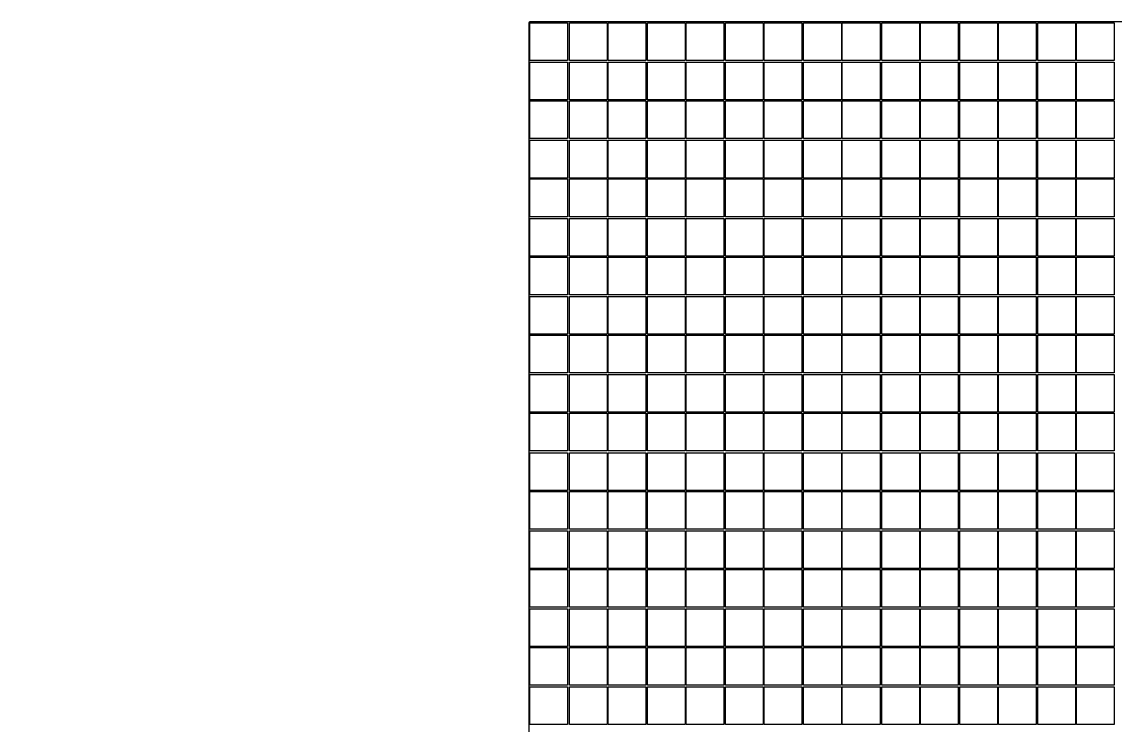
# Model space of a CAD drawing. Extents: x -170 to 105, y -332 to 185.
# Drawn here: x -170 to -30, y 95 to 185.1 of the extents above; entities that cross this region are included whole.
import ezdxf

# ---------------------------------------------------------------- set-up
doc = ezdxf.new("R2010")
doc.units = 0
doc.layers.get('0').update_dxf_attribs({"linetype": 'CONTINUOUS'})

msp = doc.modelspace()

# ---------------------------------------------------------------- linework, layer by layer
for points in [[(0.425, -185.06), (105, -185.06), (105, -185), (105.06, -185), (105.06, 185), (105, 185), (105, 185.06), (-105, 185.06), (-105, 185), (-105.06, 185), (-105.06, 0.425), (-170, 0.425), (-170, -0.425), (-160, -0.425), (-160, -320), (-0.425, -320), (-0.425, -330), (0.425, -330)], [(-104.94, 184.94), (-100.11, 184.94), (-100.11, 180.11), (-104.94, 180.11)], [(-99.89, 184.94), (-95.06, 184.94), (-95.06, 180.11), (-99.89, 180.11)], [(-94.94, 184.94), (-90.11, 184.94), (-90.11, 180.11), (-94.94, 180.11)], [(-89.89, 184.94), (-85.06, 184.94), (-85.06, 180.11), (-89.89, 180.11)], [(-84.94, 184.94), (-80.11, 184.94), (-80.11, 180.11), (-84.94, 180.11)], [(-79.89, 184.94), (-75.06, 184.94), (-75.06, 180.11), (-79.89, 180.11)], [(-74.94, 184.94), (-70.11, 184.94), (-70.11, 180.11), (-74.94, 180.11)], [(-69.89, 184.94), (-65.06, 184.94), (-65.06, 180.11), (-69.89, 180.11)], [(-64.94, 184.94), (-60.11, 184.94), (-60.11, 180.11), (-64.94, 180.11)], [(-59.89, 184.94), (-55.06, 184.94), (-55.06, 180.11), (-59.89, 180.11)], [(-54.94, 184.94), (-50.11, 184.94), (-50.11, 180.11), (-54.94, 180.11)], [(-49.89, 184.94), (-45.06, 184.94), (-45.06, 180.11), (-49.89, 180.11)], [(-44.94, 184.94), (-40.11, 184.94), (-40.11, 180.11), (-44.94, 180.11)], [(-39.89, 184.94), (-35.06, 184.94), (-35.06, 180.11), (-39.89, 180.11)], [(-34.94, 184.94), (-30.11, 184.94), (-30.11, 180.11), (-34.94, 180.11)], [(-104.94, 179.89), (-100.11, 179.89), (-100.11, 175.06), (-104.94, 175.06)], [(-99.89, 179.89), (-95.06, 179.89), (-95.06, 175.06), (-99.89, 175.06)], [(-94.94, 179.89), (-90.11, 179.89), (-90.11, 175.06), (-94.94, 175.06)], [(-89.89, 179.89), (-85.06, 179.89), (-85.06, 175.06), (-89.89, 175.06)], [(-84.94, 179.89), (-80.11, 179.89), (-80.11, 175.06), (-84.94, 175.06)], [(-79.89, 179.89), (-75.06, 179.89), (-75.06, 175.06), (-79.89, 175.06)], [(-74.94, 179.89), (-70.11, 179.89), (-70.11, 175.06), (-74.94, 175.06)], [(-69.89, 179.89), (-65.06, 179.89), (-65.06, 175.06), (-69.89, 175.06)], [(-64.94, 179.89), (-60.11, 179.89), (-60.11, 175.06), (-64.94, 175.06)], [(-59.89, 179.89), (-55.06, 179.89), (-55.06, 175.06), (-59.89, 175.06)], [(-54.94, 179.89), (-50.11, 179.89), (-50.11, 175.06), (-54.94, 175.06)], [(-49.89, 179.89), (-45.06, 179.89), (-45.06, 175.06), (-49.89, 175.06)], [(-44.94, 179.89), (-40.11, 179.89), (-40.11, 175.06), (-44.94, 175.06)], [(-39.89, 179.89), (-35.06, 179.89), (-35.06, 175.06), (-39.89, 175.06)], [(-34.94, 179.89), (-30.11, 179.89), (-30.11, 175.06), (-34.94, 175.06)], [(-104.94, 174.94), (-100.11, 174.94), (-100.11, 170.11), (-104.94, 170.11)], [(-99.89, 174.94), (-95.06, 174.94), (-95.06, 170.11), (-99.89, 170.11)], [(-94.94, 174.94), (-90.11, 174.94), (-90.11, 170.11), (-94.94, 170.11)], [(-89.89, 174.94), (-85.06, 174.94), (-85.06, 170.11), (-89.89, 170.11)], [(-84.94, 174.94), (-80.11, 174.94), (-80.11, 170.11), (-84.94, 170.11)], [(-79.89, 174.94), (-75.06, 174.94), (-75.06, 170.11), (-79.89, 170.11)], [(-74.94, 174.94), (-70.11, 174.94), (-70.11, 170.11), (-74.94, 170.11)], [(-69.89, 174.94), (-65.06, 174.94), (-65.06, 170.11), (-69.89, 170.11)], [(-64.94, 174.94), (-60.11, 174.94), (-60.11, 170.11), (-64.94, 170.11)], [(-59.89, 174.94), (-55.06, 174.94), (-55.06, 170.11), (-59.89, 170.11)], [(-54.94, 174.94), (-50.11, 174.94), (-50.11, 170.11), (-54.94, 170.11)], [(-49.89, 174.94), (-45.06, 174.94), (-45.06, 170.11), (-49.89, 170.11)], [(-44.94, 174.94), (-40.11, 174.94), (-40.11, 170.11), (-44.94, 170.11)], [(-39.89, 174.94), (-35.06, 174.94), (-35.06, 170.11), (-39.89, 170.11)], [(-34.94, 174.94), (-30.11, 174.94), (-30.11, 170.11), (-34.94, 170.11)], [(-104.94, 169.89), (-100.11, 169.89), (-100.11, 165.06), (-104.94, 165.06)], [(-99.89, 169.89), (-95.06, 169.89), (-95.06, 165.06), (-99.89, 165.06)], [(-94.94, 169.89), (-90.11, 169.89), (-90.11, 165.06), (-94.94, 165.06)], [(-89.89, 169.89), (-85.06, 169.89), (-85.06, 165.06), (-89.89, 165.06)], [(-84.94, 169.89), (-80.11, 169.89), (-80.11, 165.06), (-84.94, 165.06)], [(-79.89, 169.89), (-75.06, 169.89), (-75.06, 165.06), (-79.89, 165.06)], [(-74.94, 169.89), (-70.11, 169.89), (-70.11, 165.06), (-74.94, 165.06)], [(-69.89, 169.89), (-65.06, 169.89), (-65.06, 165.06), (-69.89, 165.06)], [(-64.94, 169.89), (-60.11, 169.89), (-60.11, 165.06), (-64.94, 165.06)], [(-59.89, 169.89), (-55.06, 169.89), (-55.06, 165.06), (-59.89, 165.06)], [(-54.94, 169.89), (-50.11, 169.89), (-50.11, 165.06), (-54.94, 165.06)], [(-49.89, 169.89), (-45.06, 169.89), (-45.06, 165.06), (-49.89, 165.06)], [(-44.94, 169.89), (-40.11, 169.89), (-40.11, 165.06), (-44.94, 165.06)], [(-39.89, 169.89), (-35.06, 169.89), (-35.06, 165.06), (-39.89, 165.06)], [(-34.94, 169.89), (-30.11, 169.89), (-30.11, 165.06), (-34.94, 165.06)], [(-104.94, 164.94), (-100.11, 164.94), (-100.11, 160.11), (-104.94, 160.11)], [(-99.89, 164.94), (-95.06, 164.94), (-95.06, 160.11), (-99.89, 160.11)], [(-94.94, 164.94), (-90.11, 164.94), (-90.11, 160.11), (-94.94, 160.11)], [(-89.89, 164.94), (-85.06, 164.94), (-85.06, 160.11), (-89.89, 160.11)], [(-84.94, 164.94), (-80.11, 164.94), (-80.11, 160.11), (-84.94, 160.11)], [(-79.89, 164.94), (-75.06, 164.94), (-75.06, 160.11), (-79.89, 160.11)], [(-74.94, 164.94), (-70.11, 164.94), (-70.11, 160.11), (-74.94, 160.11)], [(-69.89, 164.94), (-65.06, 164.94), (-65.06, 160.11), (-69.89, 160.11)], [(-64.94, 164.94), (-60.11, 164.94), (-60.11, 160.11), (-64.94, 160.11)], [(-59.89, 164.94), (-55.06, 164.94), (-55.06, 160.11), (-59.89, 160.11)], [(-54.94, 164.94), (-50.11, 164.94), (-50.11, 160.11), (-54.94, 160.11)], [(-49.89, 164.94), (-45.06, 164.94), (-45.06, 160.11), (-49.89, 160.11)], [(-44.94, 164.94), (-40.11, 164.94), (-40.11, 160.11), (-44.94, 160.11)], [(-39.89, 164.94), (-35.06, 164.94), (-35.06, 160.11), (-39.89, 160.11)], [(-34.94, 164.94), (-30.11, 164.94), (-30.11, 160.11), (-34.94, 160.11)], [(-104.94, 159.89), (-100.11, 159.89), (-100.11, 155.06), (-104.94, 155.06)], [(-99.89, 159.89), (-95.06, 159.89), (-95.06, 155.06), (-99.89, 155.06)], [(-94.94, 159.89), (-90.11, 159.89), (-90.11, 155.06), (-94.94, 155.06)], [(-89.89, 159.89), (-85.06, 159.89), (-85.06, 155.06), (-89.89, 155.06)], [(-84.94, 159.89), (-80.11, 159.89), (-80.11, 155.06), (-84.94, 155.06)], [(-79.89, 159.89), (-75.06, 159.89), (-75.06, 155.06), (-79.89, 155.06)], [(-74.94, 159.89), (-70.11, 159.89), (-70.11, 155.06), (-74.94, 155.06)], [(-69.89, 159.89), (-65.06, 159.89), (-65.06, 155.06), (-69.89, 155.06)], [(-64.94, 159.89), (-60.11, 159.89), (-60.11, 155.06), (-64.94, 155.06)], [(-59.89, 159.89), (-55.06, 159.89), (-55.06, 155.06), (-59.89, 155.06)], [(-54.94, 159.89), (-50.11, 159.89), (-50.11, 155.06), (-54.94, 155.06)], [(-49.89, 159.89), (-45.06, 159.89), (-45.06, 155.06), (-49.89, 155.06)], [(-44.94, 159.89), (-40.11, 159.89), (-40.11, 155.06), (-44.94, 155.06)], [(-39.89, 159.89), (-35.06, 159.89), (-35.06, 155.06), (-39.89, 155.06)], [(-34.94, 159.89), (-30.11, 159.89), (-30.11, 155.06), (-34.94, 155.06)], [(-104.94, 154.94), (-100.11, 154.94), (-100.11, 150.11), (-104.94, 150.11)], [(-99.89, 154.94), (-95.06, 154.94), (-95.06, 150.11), (-99.89, 150.11)], [(-94.94, 154.94), (-90.11, 154.94), (-90.11, 150.11), (-94.94, 150.11)], [(-89.89, 154.94), (-85.06, 154.94), (-85.06, 150.11), (-89.89, 150.11)], [(-84.94, 154.94), (-80.11, 154.94), (-80.11, 150.11), (-84.94, 150.11)], [(-79.89, 154.94), (-75.06, 154.94), (-75.06, 150.11), (-79.89, 150.11)], [(-74.94, 154.94), (-70.11, 154.94), (-70.11, 150.11), (-74.94, 150.11)], [(-69.89, 154.94), (-65.06, 154.94), (-65.06, 150.11), (-69.89, 150.11)], [(-64.94, 154.94), (-60.11, 154.94), (-60.11, 150.11), (-64.94, 150.11)], [(-59.89, 154.94), (-55.06, 154.94), (-55.06, 150.11), (-59.89, 150.11)], [(-54.94, 154.94), (-50.11, 154.94), (-50.11, 150.11), (-54.94, 150.11)], [(-49.89, 154.94), (-45.06, 154.94), (-45.06, 150.11), (-49.89, 150.11)], [(-44.94, 154.94), (-40.11, 154.94), (-40.11, 150.11), (-44.94, 150.11)], [(-39.89, 154.94), (-35.06, 154.94), (-35.06, 150.11), (-39.89, 150.11)], [(-34.94, 154.94), (-30.11, 154.94), (-30.11, 150.11), (-34.94, 150.11)], [(-104.94, 149.89), (-100.11, 149.89), (-100.11, 145.06), (-104.94, 145.06)], [(-99.89, 149.89), (-95.06, 149.89), (-95.06, 145.06), (-99.89, 145.06)], [(-94.94, 149.89), (-90.11, 149.89), (-90.11, 145.06), (-94.94, 145.06)], [(-89.89, 149.89), (-85.06, 149.89), (-85.06, 145.06), (-89.89, 145.06)], [(-84.94, 149.89), (-80.11, 149.89), (-80.11, 145.06), (-84.94, 145.06)], [(-79.89, 149.89), (-75.06, 149.89), (-75.06, 145.06), (-79.89, 145.06)], [(-74.94, 149.89), (-70.11, 149.89), (-70.11, 145.06), (-74.94, 145.06)], [(-69.89, 149.89), (-65.06, 149.89), (-65.06, 145.06), (-69.89, 145.06)], [(-64.94, 149.89), (-60.11, 149.89), (-60.11, 145.06), (-64.94, 145.06)], [(-59.89, 149.89), (-55.06, 149.89), (-55.06, 145.06), (-59.89, 145.06)], [(-54.94, 149.89), (-50.11, 149.89), (-50.11, 145.06), (-54.94, 145.06)], [(-49.89, 149.89), (-45.06, 149.89), (-45.06, 145.06), (-49.89, 145.06)], [(-44.94, 149.89), (-40.11, 149.89), (-40.11, 145.06), (-44.94, 145.06)], [(-39.89, 149.89), (-35.06, 149.89), (-35.06, 145.06), (-39.89, 145.06)], [(-34.94, 149.89), (-30.11, 149.89), (-30.11, 145.06), (-34.94, 145.06)], [(-104.94, 144.94), (-100.11, 144.94), (-100.11, 140.11), (-104.94, 140.11)], [(-99.89, 144.94), (-95.06, 144.94), (-95.06, 140.11), (-99.89, 140.11)], [(-94.94, 144.94), (-90.11, 144.94), (-90.11, 140.11), (-94.94, 140.11)], [(-89.89, 144.94), (-85.06, 144.94), (-85.06, 140.11), (-89.89, 140.11)], [(-84.94, 144.94), (-80.11, 144.94), (-80.11, 140.11), (-84.94, 140.11)], [(-79.89, 144.94), (-75.06, 144.94), (-75.06, 140.11), (-79.89, 140.11)], [(-74.94, 144.94), (-70.11, 144.94), (-70.11, 140.11), (-74.94, 140.11)], [(-69.89, 144.94), (-65.06, 144.94), (-65.06, 140.11), (-69.89, 140.11)], [(-64.94, 144.94), (-60.11, 144.94), (-60.11, 140.11), (-64.94, 140.11)], [(-59.89, 144.94), (-55.06, 144.94), (-55.06, 140.11), (-59.89, 140.11)], [(-54.94, 144.94), (-50.11, 144.94), (-50.11, 140.11), (-54.94, 140.11)], [(-49.89, 144.94), (-45.06, 144.94), (-45.06, 140.11), (-49.89, 140.11)], [(-44.94, 144.94), (-40.11, 144.94), (-40.11, 140.11), (-44.94, 140.11)], [(-39.89, 144.94), (-35.06, 144.94), (-35.06, 140.11), (-39.89, 140.11)], [(-34.94, 144.94), (-30.11, 144.94), (-30.11, 140.11), (-34.94, 140.11)], [(-104.94, 139.89), (-100.11, 139.89), (-100.11, 135.06), (-104.94, 135.06)], [(-99.89, 139.89), (-95.06, 139.89), (-95.06, 135.06), (-99.89, 135.06)], [(-94.94, 139.89), (-90.11, 139.89), (-90.11, 135.06), (-94.94, 135.06)], [(-89.89, 139.89), (-85.06, 139.89), (-85.06, 135.06), (-89.89, 135.06)], [(-84.94, 139.89), (-80.11, 139.89), (-80.11, 135.06), (-84.94, 135.06)], [(-79.89, 139.89), (-75.06, 139.89), (-75.06, 135.06), (-79.89, 135.06)], [(-74.94, 139.89), (-70.11, 139.89), (-70.11, 135.06), (-74.94, 135.06)], [(-69.89, 139.89), (-65.06, 139.89), (-65.06, 135.06), (-69.89, 135.06)], [(-64.94, 139.89), (-60.11, 139.89), (-60.11, 135.06), (-64.94, 135.06)], [(-59.89, 139.89), (-55.06, 139.89), (-55.06, 135.06), (-59.89, 135.06)], [(-54.94, 139.89), (-50.11, 139.89), (-50.11, 135.06), (-54.94, 135.06)], [(-49.89, 139.89), (-45.06, 139.89), (-45.06, 135.06), (-49.89, 135.06)], [(-44.94, 139.89), (-40.11, 139.89), (-40.11, 135.06), (-44.94, 135.06)], [(-39.89, 139.89), (-35.06, 139.89), (-35.06, 135.06), (-39.89, 135.06)], [(-34.94, 139.89), (-30.11, 139.89), (-30.11, 135.06), (-34.94, 135.06)], [(-104.94, 134.94), (-100.11, 134.94), (-100.11, 130.11), (-104.94, 130.11)], [(-99.89, 134.94), (-95.06, 134.94), (-95.06, 130.11), (-99.89, 130.11)], [(-94.94, 134.94), (-90.11, 134.94), (-90.11, 130.11), (-94.94, 130.11)], [(-89.89, 134.94), (-85.06, 134.94), (-85.06, 130.11), (-89.89, 130.11)], [(-84.94, 134.94), (-80.11, 134.94), (-80.11, 130.11), (-84.94, 130.11)], [(-79.89, 134.94), (-75.06, 134.94), (-75.06, 130.11), (-79.89, 130.11)], [(-74.94, 134.94), (-70.11, 134.94), (-70.11, 130.11), (-74.94, 130.11)], [(-69.89, 134.94), (-65.06, 134.94), (-65.06, 130.11), (-69.89, 130.11)], [(-64.94, 134.94), (-60.11, 134.94), (-60.11, 130.11), (-64.94, 130.11)], [(-59.89, 134.94), (-55.06, 134.94), (-55.06, 130.11), (-59.89, 130.11)], [(-54.94, 134.94), (-50.11, 134.94), (-50.11, 130.11), (-54.94, 130.11)], [(-49.89, 134.94), (-45.06, 134.94), (-45.06, 130.11), (-49.89, 130.11)], [(-44.94, 134.94), (-40.11, 134.94), (-40.11, 130.11), (-44.94, 130.11)], [(-39.89, 134.94), (-35.06, 134.94), (-35.06, 130.11), (-39.89, 130.11)], [(-34.94, 134.94), (-30.11, 134.94), (-30.11, 130.11), (-34.94, 130.11)], [(-104.94, 129.89), (-100.11, 129.89), (-100.11, 125.06), (-104.94, 125.06)], [(-99.89, 129.89), (-95.06, 129.89), (-95.06, 125.06), (-99.89, 125.06)], [(-94.94, 129.89), (-90.11, 129.89), (-90.11, 125.06), (-94.94, 125.06)], [(-89.89, 129.89), (-85.06, 129.89), (-85.06, 125.06), (-89.89, 125.06)], [(-84.94, 129.89), (-80.11, 129.89), (-80.11, 125.06), (-84.94, 125.06)], [(-79.89, 129.89), (-75.06, 129.89), (-75.06, 125.06), (-79.89, 125.06)], [(-74.94, 129.89), (-70.11, 129.89), (-70.11, 125.06), (-74.94, 125.06)], [(-69.89, 129.89), (-65.06, 129.89), (-65.06, 125.06), (-69.89, 125.06)], [(-64.94, 129.89), (-60.11, 129.89), (-60.11, 125.06), (-64.94, 125.06)], [(-59.89, 129.89), (-55.06, 129.89), (-55.06, 125.06), (-59.89, 125.06)], [(-54.94, 129.89), (-50.11, 129.89), (-50.11, 125.06), (-54.94, 125.06)], [(-49.89, 129.89), (-45.06, 129.89), (-45.06, 125.06), (-49.89, 125.06)], [(-44.94, 129.89), (-40.11, 129.89), (-40.11, 125.06), (-44.94, 125.06)], [(-39.89, 129.89), (-35.06, 129.89), (-35.06, 125.06), (-39.89, 125.06)], [(-34.94, 129.89), (-30.11, 129.89), (-30.11, 125.06), (-34.94, 125.06)], [(-104.94, 124.94), (-100.11, 124.94), (-100.11, 120.11), (-104.94, 120.11)], [(-99.89, 124.94), (-95.06, 124.94), (-95.06, 120.11), (-99.89, 120.11)], [(-94.94, 124.94), (-90.11, 124.94), (-90.11, 120.11), (-94.94, 120.11)], [(-89.89, 124.94), (-85.06, 124.94), (-85.06, 120.11), (-89.89, 120.11)], [(-84.94, 124.94), (-80.11, 124.94), (-80.11, 120.11), (-84.94, 120.11)], [(-79.89, 124.94), (-75.06, 124.94), (-75.06, 120.11), (-79.89, 120.11)], [(-74.94, 124.94), (-70.11, 124.94), (-70.11, 120.11), (-74.94, 120.11)], [(-69.89, 124.94), (-65.06, 124.94), (-65.06, 120.11), (-69.89, 120.11)], [(-64.94, 124.94), (-60.11, 124.94), (-60.11, 120.11), (-64.94, 120.11)], [(-59.89, 124.94), (-55.06, 124.94), (-55.06, 120.11), (-59.89, 120.11)], [(-54.94, 124.94), (-50.11, 124.94), (-50.11, 120.11), (-54.94, 120.11)], [(-49.89, 124.94), (-45.06, 124.94), (-45.06, 120.11), (-49.89, 120.11)], [(-44.94, 124.94), (-40.11, 124.94), (-40.11, 120.11), (-44.94, 120.11)], [(-39.89, 124.94), (-35.06, 124.94), (-35.06, 120.11), (-39.89, 120.11)], [(-34.94, 124.94), (-30.11, 124.94), (-30.11, 120.11), (-34.94, 120.11)], [(-104.94, 119.89), (-100.11, 119.89), (-100.11, 115.06), (-104.94, 115.06)], [(-99.89, 119.89), (-95.06, 119.89), (-95.06, 115.06), (-99.89, 115.06)], [(-94.94, 119.89), (-90.11, 119.89), (-90.11, 115.06), (-94.94, 115.06)], [(-89.89, 119.89), (-85.06, 119.89), (-85.06, 115.06), (-89.89, 115.06)], [(-84.94, 119.89), (-80.11, 119.89), (-80.11, 115.06), (-84.94, 115.06)], [(-79.89, 119.89), (-75.06, 119.89), (-75.06, 115.06), (-79.89, 115.06)], [(-74.94, 119.89), (-70.11, 119.89), (-70.11, 115.06), (-74.94, 115.06)], [(-69.89, 119.89), (-65.06, 119.89), (-65.06, 115.06), (-69.89, 115.06)], [(-64.94, 119.89), (-60.11, 119.89), (-60.11, 115.06), (-64.94, 115.06)], [(-59.89, 119.89), (-55.06, 119.89), (-55.06, 115.06), (-59.89, 115.06)], [(-54.94, 119.89), (-50.11, 119.89), (-50.11, 115.06), (-54.94, 115.06)], [(-49.89, 119.89), (-45.06, 119.89), (-45.06, 115.06), (-49.89, 115.06)], [(-44.94, 119.89), (-40.11, 119.89), (-40.11, 115.06), (-44.94, 115.06)], [(-39.89, 119.89), (-35.06, 119.89), (-35.06, 115.06), (-39.89, 115.06)], [(-34.94, 119.89), (-30.11, 119.89), (-30.11, 115.06), (-34.94, 115.06)], [(-104.94, 114.94), (-100.11, 114.94), (-100.11, 110.11), (-104.94, 110.11)], [(-99.89, 114.94), (-95.06, 114.94), (-95.06, 110.11), (-99.89, 110.11)], [(-94.94, 114.94), (-90.11, 114.94), (-90.11, 110.11), (-94.94, 110.11)], [(-89.89, 114.94), (-85.06, 114.94), (-85.06, 110.11), (-89.89, 110.11)], [(-84.94, 114.94), (-80.11, 114.94), (-80.11, 110.11), (-84.94, 110.11)], [(-79.89, 114.94), (-75.06, 114.94), (-75.06, 110.11), (-79.89, 110.11)], [(-74.94, 114.94), (-70.11, 114.94), (-70.11, 110.11), (-74.94, 110.11)], [(-69.89, 114.94), (-65.06, 114.94), (-65.06, 110.11), (-69.89, 110.11)], [(-64.94, 114.94), (-60.11, 114.94), (-60.11, 110.11), (-64.94, 110.11)], [(-59.89, 114.94), (-55.06, 114.94), (-55.06, 110.11), (-59.89, 110.11)], [(-54.94, 114.94), (-50.11, 114.94), (-50.11, 110.11), (-54.94, 110.11)], [(-49.89, 114.94), (-45.06, 114.94), (-45.06, 110.11), (-49.89, 110.11)], [(-44.94, 114.94), (-40.11, 114.94), (-40.11, 110.11), (-44.94, 110.11)], [(-39.89, 114.94), (-35.06, 114.94), (-35.06, 110.11), (-39.89, 110.11)], [(-34.94, 114.94), (-30.11, 114.94), (-30.11, 110.11), (-34.94, 110.11)], [(-104.94, 109.89), (-100.11, 109.89), (-100.11, 105.06), (-104.94, 105.06)], [(-99.89, 109.89), (-95.06, 109.89), (-95.06, 105.06), (-99.89, 105.06)], [(-94.94, 109.89), (-90.11, 109.89), (-90.11, 105.06), (-94.94, 105.06)], [(-89.89, 109.89), (-85.06, 109.89), (-85.06, 105.06), (-89.89, 105.06)], [(-84.94, 109.89), (-80.11, 109.89), (-80.11, 105.06), (-84.94, 105.06)], [(-79.89, 109.89), (-75.06, 109.89), (-75.06, 105.06), (-79.89, 105.06)], [(-74.94, 109.89), (-70.11, 109.89), (-70.11, 105.06), (-74.94, 105.06)], [(-69.89, 109.89), (-65.06, 109.89), (-65.06, 105.06), (-69.89, 105.06)], [(-64.94, 109.89), (-60.11, 109.89), (-60.11, 105.06), (-64.94, 105.06)], [(-59.89, 109.89), (-55.06, 109.89), (-55.06, 105.06), (-59.89, 105.06)], [(-54.94, 109.89), (-50.11, 109.89), (-50.11, 105.06), (-54.94, 105.06)], [(-49.89, 109.89), (-45.06, 109.89), (-45.06, 105.06), (-49.89, 105.06)], [(-44.94, 109.89), (-40.11, 109.89), (-40.11, 105.06), (-44.94, 105.06)], [(-39.89, 109.89), (-35.06, 109.89), (-35.06, 105.06), (-39.89, 105.06)], [(-34.94, 109.89), (-30.11, 109.89), (-30.11, 105.06), (-34.94, 105.06)], [(-104.94, 104.94), (-100.11, 104.94), (-100.11, 100.11), (-104.94, 100.11)], [(-99.89, 104.94), (-95.06, 104.94), (-95.06, 100.11), (-99.89, 100.11)], [(-94.94, 104.94), (-90.11, 104.94), (-90.11, 100.11), (-94.94, 100.11)], [(-89.89, 104.94), (-85.06, 104.94), (-85.06, 100.11), (-89.89, 100.11)], [(-84.94, 104.94), (-80.11, 104.94), (-80.11, 100.11), (-84.94, 100.11)], [(-79.89, 104.94), (-75.06, 104.94), (-75.06, 100.11), (-79.89, 100.11)], [(-74.94, 104.94), (-70.11, 104.94), (-70.11, 100.11), (-74.94, 100.11)], [(-69.89, 104.94), (-65.06, 104.94), (-65.06, 100.11), (-69.89, 100.11)], [(-64.94, 104.94), (-60.11, 104.94), (-60.11, 100.11), (-64.94, 100.11)], [(-59.89, 104.94), (-55.06, 104.94), (-55.06, 100.11), (-59.89, 100.11)], [(-54.94, 104.94), (-50.11, 104.94), (-50.11, 100.11), (-54.94, 100.11)], [(-49.89, 104.94), (-45.06, 104.94), (-45.06, 100.11), (-49.89, 100.11)], [(-44.94, 104.94), (-40.11, 104.94), (-40.11, 100.11), (-44.94, 100.11)], [(-39.89, 104.94), (-35.06, 104.94), (-35.06, 100.11), (-39.89, 100.11)], [(-34.94, 104.94), (-30.11, 104.94), (-30.11, 100.11), (-34.94, 100.11)], [(-104.94, 99.89), (-100.11, 99.89), (-100.11, 95.06), (-104.94, 95.06)], [(-99.89, 99.89), (-95.06, 99.89), (-95.06, 95.06), (-99.89, 95.06)], [(-94.94, 99.89), (-90.11, 99.89), (-90.11, 95.06), (-94.94, 95.06)], [(-89.89, 99.89), (-85.06, 99.89), (-85.06, 95.06), (-89.89, 95.06)], [(-84.94, 99.89), (-80.11, 99.89), (-80.11, 95.06), (-84.94, 95.06)], [(-79.89, 99.89), (-75.06, 99.89), (-75.06, 95.06), (-79.89, 95.06)], [(-74.94, 99.89), (-70.11, 99.89), (-70.11, 95.06), (-74.94, 95.06)], [(-69.89, 99.89), (-65.06, 99.89), (-65.06, 95.06), (-69.89, 95.06)], [(-64.94, 99.89), (-60.11, 99.89), (-60.11, 95.06), (-64.94, 95.06)], [(-59.89, 99.89), (-55.06, 99.89), (-55.06, 95.06), (-59.89, 95.06)], [(-54.94, 99.89), (-50.11, 99.89), (-50.11, 95.06), (-54.94, 95.06)], [(-49.89, 99.89), (-45.06, 99.89), (-45.06, 95.06), (-49.89, 95.06)], [(-44.94, 99.89), (-40.11, 99.89), (-40.11, 95.06), (-44.94, 95.06)], [(-39.89, 99.89), (-35.06, 99.89), (-35.06, 95.06), (-39.89, 95.06)], [(-34.94, 99.89), (-30.11, 99.89), (-30.11, 95.06), (-34.94, 95.06)]]:
    msp.add_lwpolyline(points, close=True)

doc.saveas('drawing.dxf')
